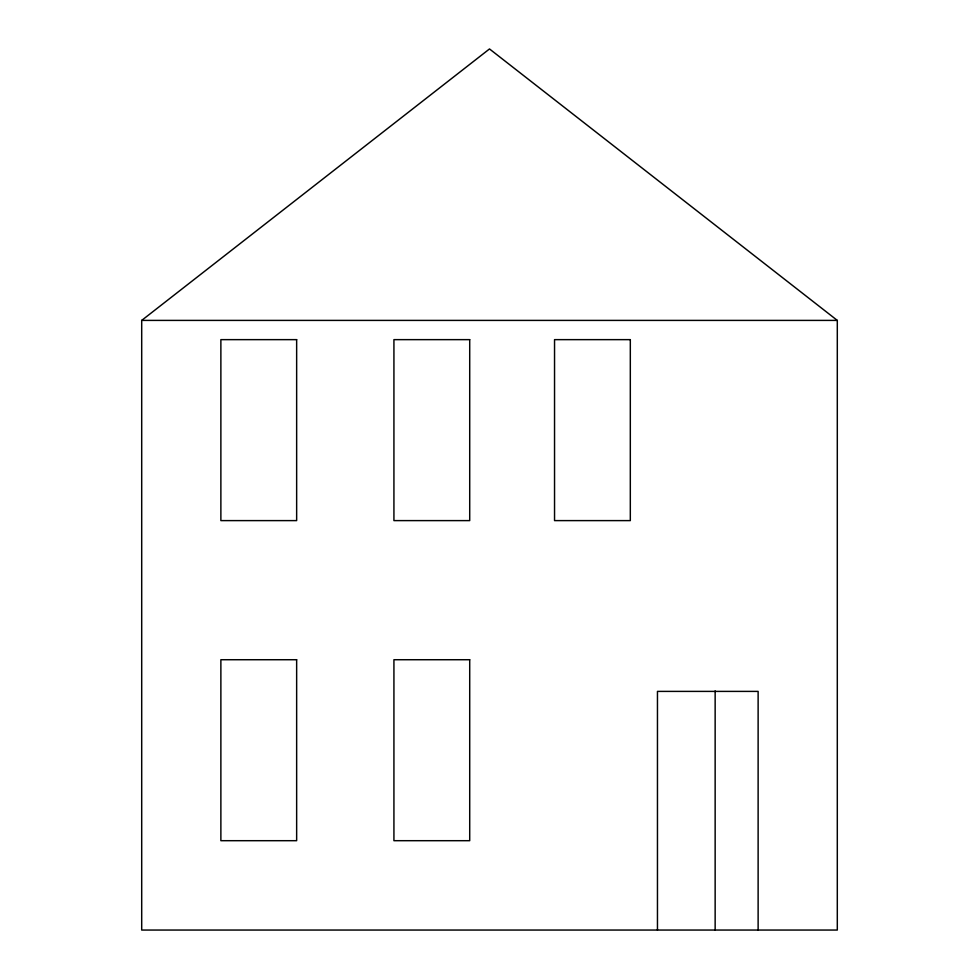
<?xml version="1.0" encoding="UTF-8"?>
<svg xmlns="http://www.w3.org/2000/svg" width="979" height="979" viewBox="0 0 979 979"><rect width="100%" height="100%" fill="white"/><g stroke="black" fill="none" stroke-linecap="round" stroke-linejoin="round"><path stroke-width="1.47" d="M141.698 320.402L489.5 48.95L837.302 320.402L837.302 930.05L141.698 930.05L141.698 320.402L837.302 320.402M758.125 930.05L758.125 691.394L657.46 691.394L657.46 930.05M715.147 690.905L715.147 930.05M296.649 339.64L220.875 339.64L220.875 520.608L296.649 520.608L296.649 339.64M469.712 339.64L393.925 339.64L393.925 520.608L469.712 520.608L469.712 339.64M630.317 339.64L554.542 339.64L554.542 520.608L630.317 520.608L630.317 339.64M296.649 659.724L220.875 659.724L220.875 840.692L296.649 840.692L296.649 659.724M469.712 659.724L393.925 659.724L393.925 840.692L469.712 840.692L469.712 659.724"/></g></svg>
